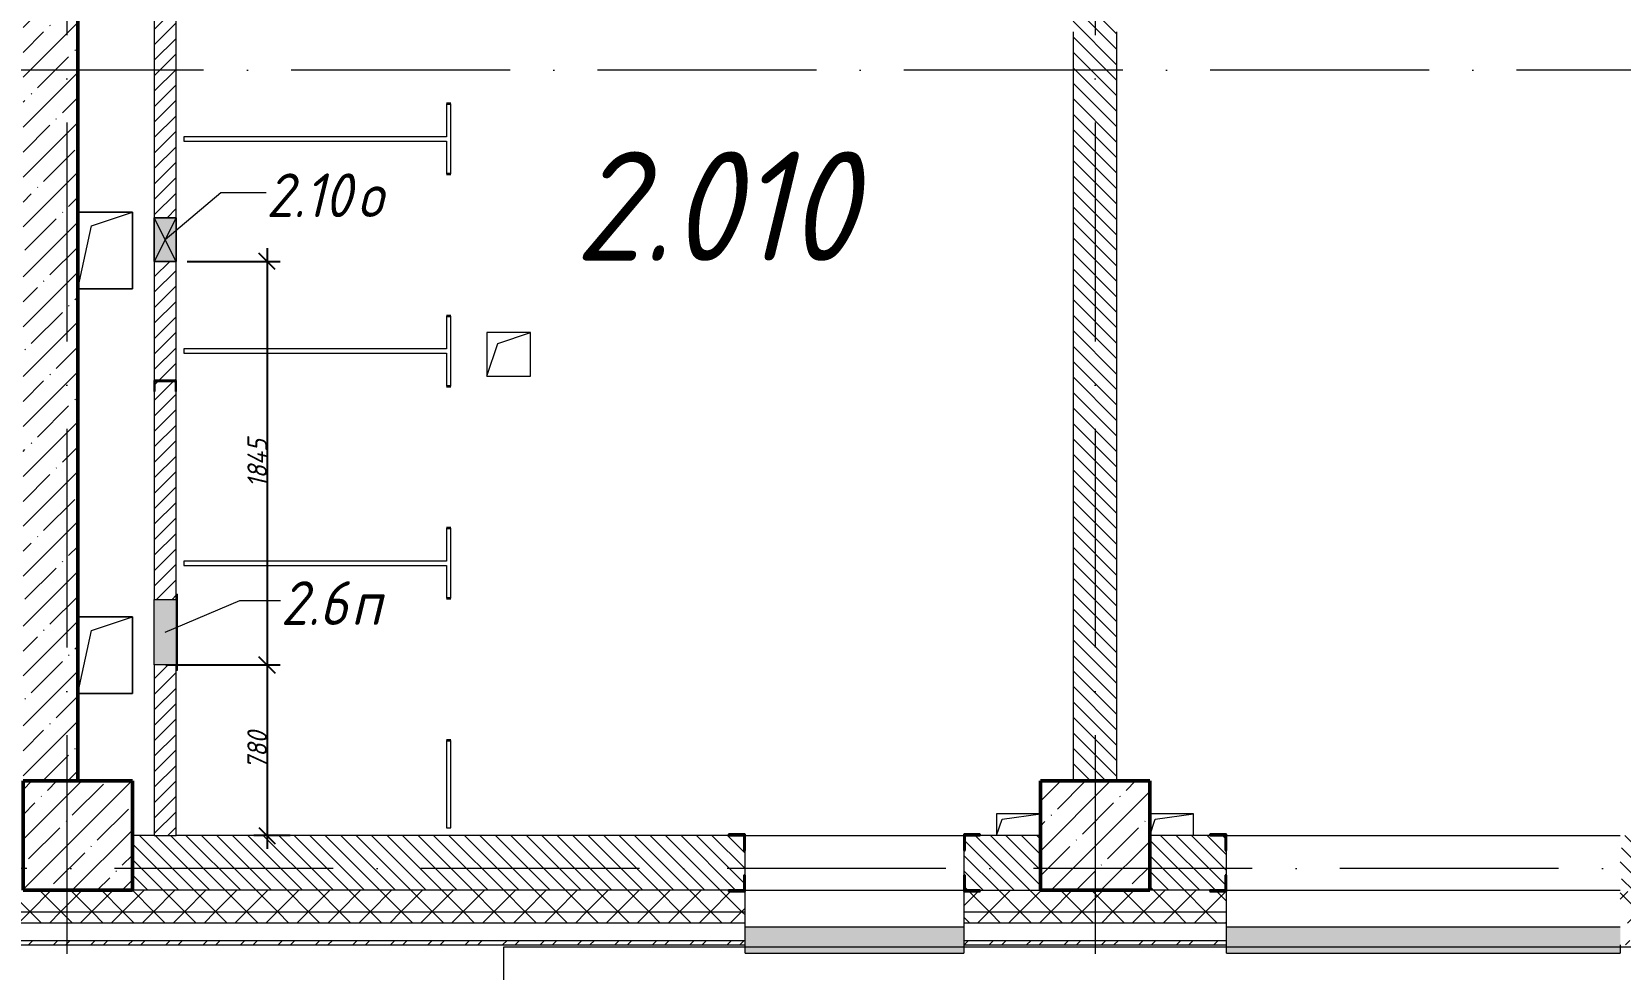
# Model space of a CAD drawing. Header units: millimetres. Extents: x -537608 to 253996, y -217170 to 186033.
# Drawn here: x -171558 to -164298, y 9443 to 13730 of the extents above; entities that cross this region are included whole.
import ezdxf

# ---------------------------------------------------------------- set-up
doc = ezdxf.new("R2010")
doc.units = ezdxf.units.MM
doc.linetypes.add('50_200_ШТРИХ_1Т_ш5_п1_п1_', pattern=[1400, 1000, -200, 0, -200])
for name, color, linetype, lineweight in [('A-____-____-DIMS', 7, 'Continuous', 9), ('A-DETL-GENF-OTLN', 7, 'Continuous', 9), ('A-DOOR-OPNG-MCUT', 7, 'Continuous', 35), ('A-FLOR-____-OTLN', 7, 'Continuous', 9), ('A-GENM-____-MCUT', 7, 'Continuous', 25), ('A-GENM-____-OTLN', 7, 'Continuous', 9), ('A-GENM-____-OTLN-1', 7, 'Continuous', 25), ('A-GLAZ-____-IDEN', 7, 'Continuous', 9), ('A-GLAZ-____-OTLN', 7, 'Continuous', 9), ('A-WALL-____-MCUT', 7, 'Continuous', 13), ('A-WALL-____-MCUT-1', 7, 'Continuous', 9), ('A-WALL-____-MCUT-2', 7, 'Continuous', 50), ('A-WALL-____-OTLN', 7, 'Continuous', 9), ('A-WALL-____-PATT-1', 7, 'Continuous', 9), ('A-WALL-FNSH-MCUT-1', 7, 'Continuous', 9), ('S-COLS-____-MCUT', 7, 'Continuous', 50), ('S-COLS-____-OTLN', 7, 'Continuous', 9), ('S-GRID-____-OTLN-1', 7, '50_200_ШТРИХ_1Т_ш5_п1_п1_', 9), ('Марки помещений', 7, 'Continuous', 9)]:
    doc.layers.add(name, color=color, linetype=linetype, lineweight=lineweight)
for name, color, linetype, lineweight, true_color in [('A-DOOR-____-OTLN-1', 7, 'Continuous', 9, 0xffffff), ('A-GLAZ-____-OTLN-1', 7, 'Continuous', 9, 0xc0c0c0), ('G-____-____-SYMB-1', 9, 'Continuous', 9, 0x808080)]:
    doc.layers.add(name, color=color, linetype=linetype, lineweight=lineweight, true_color=true_color)
doc.styles.add('ISOCPEUR_I_11', font='isocpeui.ttf', dxfattribs={"width": 0.9, "height": 200})
doc.styles.add('ISOCPEUR_I_2', font='isocpeui.ttf', dxfattribs={"width": 0.9, "height": 140})
doc.styles.add('ISOCPEUR_I_7', font='isocpeui.ttf', dxfattribs={"width": 0.9, "height": 90})
doc.dimstyles.new('ISO-1_8_0_9К_СРЕДНИЙ_Кладочные_2', dxfattribs={"dimscale": 304.8, "dimtxt": 89.638306, "dimasz": 0.246063, "dimexe": 0.19685, "dimexo": 0, "dimgap": 0, "dimtad": 1, "dimdec": 3, "dimrnd": 0.001, "dimdsep": 46, "dimtxsty": 'ISOCPEUR_I_7', "dimblk1": 'OBLIQUE', "dimblk2": 'OBLIQUE', "dimsah": 1, "dimcen": 0.09, "dimdle": 0.19685, "dimazin": 0, "dimtfac": 1, "dimtdec": 4, "dimtix": 1, "dimtmove": 1, "dimatfit": 3, "dimfxl": 1, "dimtvp": 1, "dimtolj": 1, "dimtzin": 0, "dimarcsym": 2})
pattern_1 = [(135, (-184647.673, -45376.493), (-35.35534, -35.35534), [])]
pattern_2 = [(45, (-184647.67, -45376.49), (-70.71068, 70.71068), []), (135, (-184647.67, -45376.49), (-70.71068, -70.71068), [])]

# ---------------------------------------------------------------- blocks, each defined once
blk = doc.blocks.new('BSC_Колонна _Прямоугольная - 500х500-V29-АР1_План отверстий 2 этажа в осях 1-64_Ю-ЯЯ')
at = {"layer": 'S-COLS-____-OTLN'}
h = blk.add_hatch(dxfattribs=at)
h.set_pattern_fill('FP_38', color=256, style=0, pattern_type=2)
h.set_pattern_definition([(45, (-17950, -55431.04), (-114.04925, 114.04925), []), (45, (-17835.95, -55431.04), (-114.04925, 114.04925), [201.613, -40.323, 3.353, -36.97])])
h.paths.add_polyline_path([(-250, -250), (250, -250), (250, 250), (-250, 250), (-250, 179.1)], flags=0)
at = {"layer": 'S-COLS-____-MCUT'}
for p, q in [((250, 250), (-250, 250)), ((-250, 250), (-250, -250)), ((250, -250), (250, 250)), ((-250, -250), (250, -250))]:
    blk.add_line(p, q, dxfattribs=at)
blk = doc.blocks.new('BSC_Колонна _Прямоугольная - 500х500-V59-АР1_План отверстий 2 этажа в осях 1-64_Ю-ЯЯ')
at = {"layer": 'S-COLS-____-OTLN'}
h = blk.add_hatch(dxfattribs=at)
h.set_pattern_fill('FP_70', color=256, style=0, pattern_type=2)
h.set_pattern_definition([(45, (-13300, -55431.04), (-114.04925, 114.04925), []), (45, (-13185.95, -55431.04), (-114.04925, 114.04925), [201.613, -40.323, 3.353, -36.97])])
h.paths.add_polyline_path([(-250, -250), (250, -250), (250, 250), (-250, 250), (-250, 179.1)], flags=0)
at = {"layer": 'S-COLS-____-MCUT'}
for p, q in [((250, 250), (-250, 250)), ((-250, 250), (-250, -250)), ((250, -250), (250, 250)), ((-250, -250), (250, -250))]:
    blk.add_line(p, q, dxfattribs=at)
blk = doc.blocks.new('DOR_ДУ_распашная__1Ст_Прямоугольная_ШЕР - Вн_650х2100h_Кабинки С_у-18405741-АР1_План отверстий 2 этажа в осях 1-64_Ю-ЯЯ')
at = {"layer": 'A-DOOR-OPNG-MCUT'}
for p, q in [((-325, -10), (-325, 10)), ((325, 10), (325, -10))]:
    blk.add_line(p, q, dxfattribs=at)
blk = doc.blocks.new('Фахверк_СКБ_Уголок - 250_2700-27497298-АР1_План отверстий 2 этажа в осях 1-64_Ю-ЯЯ')
at = {"layer": 'A-GENM-____-MCUT'}
for p, q in [((200, 181), (125, 181)), ((125, 181), (125, 106)), ((131, 106), (131, 175)), ((131, 175), (200, 175)), ((200, 175), (200, 181)), ((125, 106), (131, 106)), ((131, -6), (125, -6)), ((125, -6), (125, -81)), ((131, -75), (131, -6)), ((125, -81), (200, -81)), ((200, -75), (131, -75)), ((200, -81), (200, -75))]:
    blk.add_line(p, q, dxfattribs=at)
blk = doc.blocks.new('154_Фахверк_СКБ_Швеллер - Тип_100_3960-28331862-АР1_План отверстий 2 этажа в осях 1-64_Ю-ЯЯ')
at = {"layer": 'A-GENM-____-MCUT'}
for p, q in [((175, 50), (125, 50)), ((125, 50), (125, -50)), ((128, 47), (175, 47)), ((128, -47), (128, 47)), ((175, 47), (175, 50)), ((125, -50), (175, -50)), ((175, -47), (128, -47)), ((175, -50), (175, -47))]:
    blk.add_line(p, q, dxfattribs=at)
blk = doc.blocks.new('AR_Отверстие Ниша - Лючок-32402465-АР1_План отверстий 2 этажа в осях 1-64_Ю-ЯЯ')
at = {"layer": 'A-GLAZ-____-OTLN'}
blk.add_hatch(color=256, dxfattribs=at).paths.add_polyline_path([(150, 50), (-150, 50), (-150, -50), (150, -50)], flags=0)
for p, q in [((-150, 50), (150, 50)), ((-150, -50), (-150, 50)), ((150, 50), (150, -50)), ((150, -50), (-150, -50))]:
    blk.add_line(p, q, dxfattribs=at)
blk = doc.blocks.new('Л_Общий_Лючок - Лючок-29759562-АР1_План отверстий 2 этажа в осях 1-64_Ю-ЯЯ')
at = {"layer": 'A-GLAZ-____-OTLN-1'}
blk.add_hatch(color=256, dxfattribs=at).paths.add_polyline_path([(-24, -6), (324, -6), (324, 0), (-24, 0)], flags=0)
at = {"layer": 'A-GLAZ-____-OTLN'}
for p, q in [((-24, 0), (-24, -6)), ((324, 0), (324, -6)), ((-24, -6), (324, -6))]:
    blk.add_line(p, q, dxfattribs=at)
blk = doc.blocks.new('AR_Отверстие прямоугольное _в стене_ - AR_Отверстие прямоугольное _в стене__ВК-32402434-АР1_План отверстий 2 этажа в осях 1-64_Ю-ЯЯ')
at = {"layer": 'A-GLAZ-____-OTLN'}
blk.add_hatch(color=256, dxfattribs=at).paths.add_polyline_path([(100, 50), (-100, 50), (-100, -50), (100, -50)], flags=0)
at = {"layer": 'A-DETL-GENF-OTLN'}
for p, q in [((-100, -50), (-100, 50)), ((-100, 50), (100, 50)), ((100, 50), (-100, -50)), ((-100, 50), (100, -50)), ((100, 50), (-100, 50)), ((-100, 50), (-100, -50)), ((100, 50), (100, -50)), ((100, -50), (100, 50)), ((100, -50), (-100, -50)), ((-100, -50), (100, -50))]:
    blk.add_line(p, q, dxfattribs=at)
blk = doc.blocks.new('AR_Отверстие прямоугольное _в плите_ - AR_Отверстие прямоугольное _в плите_-V156-АР1_План отверстий 2 этажа в осях 1-64_Ю-ЯЯ')
at = {"layer": 'A-GENM-____-OTLN'}
for p, q in [((125, 175), (-125, 175)), ((-62.5, 112.5), (125, 175)), ((125, -175), (125, 175)), ((-125, -175), (-62.5, 112.5)), ((-125, -175), (125, -175))]:
    blk.add_line(p, q, dxfattribs=at)
blk = doc.blocks.new('AR_Отверстие прямоугольное _в плите_ - AR_Отверстие прямоугольное _в плите_-30459207-АР1_План отверстий 2 этажа в осях 1-64_Ю-ЯЯ')
at = {"layer": 'A-GENM-____-OTLN'}
for p, q in [((100, 100), (-100, 100)), ((-100, 100), (-100, -100)), ((-50, 50), (100, 100)), ((100, -100), (100, 100)), ((-100, -100), (-50, 50)), ((-100, -100), (100, -100))]:
    blk.add_line(p, q, dxfattribs=at)
blk = doc.blocks.new('AR_Отверстие прямоугольное _в плите_ - AR_Отверстие прямоугольное _в плите_-30510746-АР1_План отверстий 2 этажа в осях 1-64_Ю-ЯЯ')
at = {"layer": 'A-GENM-____-OTLN'}
for p, q in [((100, 50), (-100, 50)), ((-100, 50), (-100, -50)), ((-100, -50), (-75, 25)), ((-75, 25), (100, 50))]:
    blk.add_line(p, q, dxfattribs=at)
blk = doc.blocks.new('AR_Отверстие прямоугольное _в плите_ - AR_Отверстие прямоугольное _в плите_-V167-АР1_План отверстий 2 этажа в осях 1-64_Ю-ЯЯ')
at = {"layer": 'A-GENM-____-OTLN'}
for p, q in [((100, 50), (-100, 50)), ((-100, -50), (-75, 25)), ((-75, 25), (100, 50)), ((100, -50), (100, 50))]:
    blk.add_line(p, q, dxfattribs=at)
blk = doc.blocks.new('Отлив_СКБ - Отлив витража_120_НВФ-31885283-АР1_План отверстий 2 этажа в осях 1-64_Ю-ЯЯ')
at = {"layer": 'A-GLAZ-____-OTLN-1'}
for points in [[(426.1, -2), (1000, -2), (1000, 0), (0, 0), (0, -2)], [(426.1, -120), (1000, -120), (1000, -2), (0, -2), (0, -120)]]:
    blk.add_hatch(color=256, dxfattribs=at).paths.add_polyline_path(points, flags=0)
at = {"layer": 'A-GLAZ-____-OTLN'}
for p, q in [((0, 0), (1000, 0)), ((1000, -2), (0, -2)), ((0, -120), (0, -83)), ((0, -120), (1000, -120)), ((1000, -83), (1000, -120))]:
    blk.add_line(p, q, dxfattribs=at)
blk = doc.blocks.new('Отлив_СКБ - Отлив витража_120_НВФ-31885687-АР1_План отверстий 2 этажа в осях 1-64_Ю-ЯЯ')
at = {"layer": 'A-GLAZ-____-OTLN-1'}
for points in [[(0, 0), (0, -2), (1800, -2), (1800, 0), (1023.3, 0)], [(0, -83), (0, -120), (1800, -120), (1800, -2), (0, -2), (0, -63)]]:
    blk.add_hatch(color=256, dxfattribs=at).paths.add_polyline_path(points, flags=0)
at = {"layer": 'A-GLAZ-____-OTLN'}
for p, q in [((0, 0), (1800, 0)), ((1800, -2), (0, -2)), ((0, -120), (0, -83)), ((0, -120), (1800, -120)), ((1800, -83), (1800, -120))]:
    blk.add_line(p, q, dxfattribs=at)
blk = doc.blocks.new('_Oblique')
at = {"color": 0, "linetype": 'ByBlock', "lineweight": -2}
blk.add_line((-0.5, -0.5), (0.5, 0.5), dxfattribs=at)
blk = doc.blocks.new('*D2298')
at = {"layer": 'A-____-____-DIMS', "color": 0, "lineweight": -2, "transparency": 16777216}
for p, q in [((-170482, 12739.5), (-170482, 10774.5)), ((-170847.7, 12679.5), (-170422, 12679.5)), ((-170945.2, 10834.5), (-170422, 10834.5))]:
    blk.add_line(p, q, dxfattribs=at)
at = {"layer": 'Defpoints', "color": 0, "transparency": 16777216}
for p in [(-170847.7, 12679.5), (-170945.2, 10834.5), (-170482, 10834.5)]:
    blk.add_point(p, dxfattribs=at)
at = {"layer": 'A-____-____-DIMS', "color": 0, "lineweight": -2, "transparency": 16777216, "xscale": 75, "yscale": 75, "zscale": 75}
for p, rotation in [((-170482, 12679.5), 90), ((-170482, 10834.5), 270)]:
    blk.add_blockref('_Oblique', p, dxfattribs=dict(at, rotation=rotation))
at = {"layer": 'A-____-____-DIMS', "color": 0, "transparency": 16777216, "insert": (-170527, 11757), "char_height": 90, "width": 521.281, "attachment_point": 5, "rotation": 90, "style": 'ISOCPEUR_I_7'}
blk.add_mtext('\\A1;1845', dxfattribs=at)
blk = doc.blocks.new('*D2299')
at = {"layer": 'A-____-____-DIMS', "color": 0, "lineweight": -2, "transparency": 16777216}
for p, q in [((-170482, 10894.5), (-170482, 9994.5)), ((-170945.2, 10834.5), (-170422, 10834.5)), ((-170376, 10054.5), (-170542, 10054.5))]:
    blk.add_line(p, q, dxfattribs=at)
at = {"layer": 'Defpoints', "color": 0, "transparency": 16777216}
for p in [(-170945.2, 10834.5), (-170482, 10054.5), (-170376, 10054.5)]:
    blk.add_point(p, dxfattribs=at)
at = {"layer": 'A-____-____-DIMS', "color": 0, "lineweight": -2, "transparency": 16777216, "xscale": 75, "yscale": 75, "zscale": 75}
for p, rotation in [((-170482, 10834.5), 90), ((-170482, 10054.5), 270)]:
    blk.add_blockref('_Oblique', p, dxfattribs=dict(at, rotation=rotation))
at = {"layer": 'A-____-____-DIMS', "color": 0, "transparency": 16777216, "insert": (-170527.6, 10444.5), "char_height": 90, "width": 409.578, "attachment_point": 5, "rotation": 90, "style": 'ISOCPEUR_I_7'}
blk.add_mtext('\\A1;780', dxfattribs=at)

msp = doc.modelspace()

# ---------------------------------------------------------------- hatches: boundary and pattern name
at = {"layer": 'A-WALL-____-PATT-1'}
h = msp.add_hatch(dxfattribs=at)
h.set_pattern_fill('FP_13', color=256, style=0, pattern_type=2)
h.set_pattern_definition([(45, (-184647.67, -45376.5), (-114.04925, 114.04925), []), (45, (-184533.62, -45376.5), (-114.04925, 114.04925), [201.612, -40.322, 3.353, -36.97])])
h.paths.add_polyline_path([(-171597.6725, 10304.5485), (-171347.6725, 10304.5485), (-171347.6725, 17804.5485), (-171597.6725, 17804.5485), (-171597.6725, 11848.0984)], flags=0)
h = msp.add_hatch(dxfattribs=at)
h.set_pattern_fill('FP_5', color=256, style=0, pattern_type=2)
h.set_pattern_definition([(45, (-184647.673, -45376.493), (-35.35534, 35.35534), [])])
h.paths.add_polyline_path([(-170897.6725, 10054.5485), (-170897.6725, 10834.5485), (-170997.6725, 10834.5485), (-170997.6725, 10054.5485)], flags=0)
h.paths.add_polyline_path([(-170997.6725, 11134.5485), (-170897.6725, 11134.5485), (-170897.6725, 12084.5485), (-170900.6725, 12084.5485), (-170900.6725, 12131.5485), (-170994.6725, 12131.5485), (-170994.6725, 12084.5485), (-170997.6725, 12084.5485), (-170997.6725, 11848.0984)], flags=0)
h.paths.add_polyline_path([(-170947.9118, 12134.5485), (-170897.6725, 12134.5485), (-170897.6725, 12679.5485), (-170997.6725, 12679.5485), (-170997.6725, 12134.5485), (-170994.6725, 12134.5485)], flags=0)
h.paths.add_polyline_path([(-170930.0888, 12879.5485), (-170897.6725, 12879.5485), (-170897.6725, 17604.5485), (-170997.6725, 17604.5485), (-170997.6725, 12879.5485)], flags=0)
h = msp.add_hatch(dxfattribs=at)
h.set_pattern_fill('FP_6', color=256, style=0, pattern_type=2)
h.set_pattern_definition(pattern_1)
h.paths.add_polyline_path([(-166797.6725, 10304.5485), (-166597.6725, 10304.5485), (-166597.6725, 13798.5485), (-166666.6725, 13798.5485), (-166666.6725, 13804.5485), (-166597.6725, 13804.5485), (-166597.6725, 17304.5485), (-166797.6725, 17304.5485), (-166797.6725, 13804.5485), (-166728.6725, 13804.5485), (-166728.6725, 13798.5485), (-166797.6725, 13798.5485), (-166797.6725, 11848.0984)], flags=0)
h = msp.add_hatch(dxfattribs=at)
h.set_pattern_fill('FP_6', color=256, style=0, pattern_type=2)
h.set_pattern_definition(pattern_1)
h.paths.add_polyline_path([(-167291.6725, 9804.5485), (-166947.6725, 9804.5485), (-166947.6725, 10054.5485), (-167291.6725, 10054.5485), (-167291.6725, 9985.5485), (-167297.6725, 9985.5485), (-167297.6725, 9873.5485), (-167291.6725, 9873.5485), (-167291.6725, 9808.8342)], flags=0)
h.paths.add_polyline_path([(-168755.3476, 9804.5485), (-168303.6725, 9805.1254), (-168303.6725, 9873.5485), (-168297.6725, 9873.5485), (-168297.6725, 9985.5485), (-168303.6725, 9985.5485), (-168303.6725, 10054.5485), (-171097.6725, 10054.5485), (-171097.6725, 9804.5485), (-170522.8483, 9804.5485)], flags=0)
h = msp.add_hatch(dxfattribs=at)
h.set_pattern_fill('FP_6', color=256, style=0, pattern_type=2)
h.set_pattern_definition(pattern_1)
h.paths.add_polyline_path([(-164291.6725, 9804.5485), (-163947.6725, 9804.5485), (-163947.6725, 10054.5485), (-164291.6725, 10054.5485), (-164291.6725, 9985.5485), (-164297.6725, 9985.5485), (-164297.6725, 9873.5485), (-164291.6725, 9873.5485)], flags=0)
h.paths.add_polyline_path([(-166104.0966, 9804.5485), (-166103.6725, 9804.5485), (-166103.6725, 9873.5485), (-166097.6725, 9873.5485), (-166097.6725, 9985.5485), (-166103.6725, 9985.5485), (-166104.0966, 10054.5485), (-166447.6725, 10054.5485), (-166447.6725, 9804.5485), (-166172.6725, 9804.5485)], flags=0)
h = msp.add_hatch(dxfattribs=at)
h.set_pattern_fill('FP_1', color=256, style=0, pattern_type=2)
h.set_pattern_definition(pattern_2)
h.paths.add_polyline_path([(-110427.8256, 9704.5485), (-110347.6725, 9704.5485), (-110347.6725, 9804.5485), (-116697.6725, 9804.5485), (-116697.6725, 9704.5485), (-113962.8269, 9704.5485)], flags=0)
h.paths.add_polyline_path([(-119647.6725, 9704.5485), (-117697.6725, 9704.5485), (-117697.6725, 9804.5485), (-119572.6725, 9804.5485), (-119572.6725, 9798.5485), (-119647.6725, 9798.5485)], flags=0)
h.paths.add_polyline_path([(-120647.6725, 9704.5485), (-120647.6725, 9798.5485), (-120722.6725, 9798.5485), (-120722.6725, 9804.5485), (-121672.6725, 9804.5485), (-121672.6725, 9798.5485), (-121747.6725, 9798.5485), (-121747.6725, 9704.5485), (-121032.8296, 9704.5485)], flags=0)
h.paths.add_polyline_path([(-124567.8309, 9704.5485), (-123547.6725, 9704.5485), (-123547.6725, 9798.5485), (-123622.6725, 9798.5485), (-123622.6725, 9804.5485), (-124672.6725, 9804.5485), (-124672.6725, 9798.5485), (-124747.6725, 9798.5485), (-124747.6725, 9704.5485), (-124672.6725, 9704.5485)], flags=0)
h.paths.add_polyline_path([(-126547.6725, 9704.5485), (-126547.6725, 9798.5485), (-126622.6725, 9798.5485), (-126622.6725, 9804.5485), (-127672.6725, 9804.5485), (-127672.6725, 9798.5485), (-127747.6725, 9798.5485), (-127747.6725, 9704.5485), (-127219.0819, 9704.5485)], flags=0)
h.paths.add_polyline_path([(-130312.2081, 9704.5485), (-129547.6725, 9704.5485), (-129547.6725, 9798.5485), (-129622.6725, 9798.5485), (-129622.6725, 9804.5485), (-130672.6725, 9804.5485), (-130672.6725, 9798.5485), (-130747.6725, 9798.5485), (-130747.6725, 9704.5485), (-130397.6725, 9704.5485)], flags=0)
h.paths.add_polyline_path([(-132622.6725, 9704.5485), (-132547.6725, 9704.5485), (-132547.6725, 9798.5485), (-132622.6725, 9798.5485), (-132622.6725, 9804.5485), (-133672.6725, 9804.5485), (-133672.6725, 9798.5485), (-133747.6725, 9798.5485), (-133747.6725, 9704.5485), (-133405.3343, 9704.5485)], flags=0)
h.paths.add_polyline_path([(-136747.6725, 9704.5485), (-135547.6725, 9704.5485), (-135547.6725, 9798.5485), (-135622.6725, 9798.5485), (-135622.6725, 9804.5485), (-136672.6725, 9804.5485), (-136672.6725, 9798.5485), (-136747.6725, 9798.5485)], flags=0)
h.paths.add_polyline_path([(-142172.6725, 9704.5485), (-142097.6725, 9704.5485), (-142097.6725, 9798.5485), (-142172.6725, 9798.5485), (-142172.6725, 9804.5485), (-143222.6725, 9804.5485), (-143222.6725, 9798.5485), (-143297.6725, 9798.5485), (-143297.6725, 9704.5485), (-142242.8376, 9704.5485)], flags=0)
h.paths.add_polyline_path([(-140222.6725, 9704.5485), (-138547.6725, 9704.5485), (-138547.6725, 9798.5485), (-138622.6725, 9798.5485), (-138622.6725, 9804.5485), (-140222.6725, 9804.5485), (-140222.6725, 9798.5485), (-140297.6725, 9798.5485), (-140297.6725, 9704.5485)], flags=0)
h.paths.add_polyline_path([(-145172.6725, 9704.5485), (-145097.6725, 9704.5485), (-145097.6725, 9798.5485), (-145172.6725, 9798.5485), (-145172.6725, 9804.5485), (-146222.6725, 9804.5485), (-146222.6725, 9798.5485), (-146297.6725, 9798.5485), (-146297.6725, 9704.5485), (-145447.6725, 9704.5485)], flags=0)
h.paths.add_polyline_path([(-148097.6725, 9704.5485), (-148097.6725, 9798.5485), (-148172.6725, 9798.5485), (-148172.6725, 9804.5485), (-149222.6725, 9804.5485), (-149222.6725, 9798.5485), (-149297.6725, 9798.5485), (-149297.6725, 9704.5485), (-148429.09, 9704.5485)], flags=0)
h.paths.add_polyline_path([(-152297.6725, 9704.5485), (-151097.6725, 9704.5485), (-151097.6725, 9798.5485), (-151172.6725, 9798.5485), (-151172.6725, 9804.5485), (-152222.6725, 9804.5485), (-152222.6725, 9798.5485), (-152297.6725, 9798.5485)], flags=0)
h.paths.add_polyline_path([(-154097.6725, 9704.5485), (-154097.6725, 9798.5485), (-154172.6725, 9798.5485), (-154172.6725, 9804.5485), (-155222.6725, 9804.5485), (-155222.6725, 9798.5485), (-155297.6725, 9798.5485), (-155297.6725, 9704.5485), (-154172.6725, 9704.5485)], flags=0)
h.paths.add_polyline_path([(-157947.6725, 9704.5485), (-157097.6725, 9704.5485), (-157097.6725, 9798.5485), (-157172.6725, 9798.5485), (-157172.6725, 9804.5485), (-158222.6725, 9804.5485), (-158222.6725, 9798.5485), (-158297.6725, 9798.5485), (-158297.6725, 9704.5485), (-158150.3436, 9704.5485)], flags=0)
h.paths.add_polyline_path([(-160097.6725, 9704.5485), (-160097.6725, 9798.5485), (-160172.6725, 9798.5485), (-160172.6725, 9804.5485), (-161222.6725, 9804.5485), (-161222.6725, 9798.5485), (-161297.6725, 9798.5485), (-161297.6725, 9704.5485), (-160801.5946, 9704.5485)], flags=0)
h.paths.add_polyline_path([(-163097.6725, 9704.5485), (-163097.6725, 9798.5485), (-163172.6725, 9798.5485), (-163172.6725, 9804.5485), (-164222.6725, 9804.5485), (-164222.6725, 9798.5485), (-164297.6725, 9798.5485), (-164297.6725, 9704.5485), (-163172.6725, 9704.5485)], flags=0)
h.paths.add_polyline_path([(-166097.6725, 9704.5485), (-166097.6725, 9798.5485), (-166172.6725, 9798.5485), (-166172.6725, 9804.5485), (-167222.6725, 9804.5485), (-167222.6725, 9798.5485), (-167297.6725, 9798.5485), (-167297.6725, 9704.5485), (-166104.0966, 9704.5485)], flags=0)
h.paths.add_polyline_path([(-168297.6725, 9704.5485), (-168297.6725, 9798.5485), (-168372.6725, 9798.5485), (-168372.6725, 9804.5485), (-178097.6725, 9804.5485), (-178097.6725, 9704.5485), (-168755.3476, 9704.5485)], flags=0)
h.paths.add_polyline_path([(-179097.6725, 9704.5485), (-179097.6725, 9804.5485), (-187097.6725, 9804.5485), (-187097.6725, 9704.5485), (-181127.8523, 9704.5485)], flags=0)
h = msp.add_hatch(dxfattribs=at)
h.set_pattern_fill('FP_1', color=256, style=0, pattern_type=2)
h.set_pattern_definition(pattern_2)
h.paths.add_polyline_path([(-110347.6725, 9654.5485), (-110347.6725, 9704.5485), (-116697.6725, 9704.5485), (-116697.6725, 9654.5485), (-110427.8256, 9654.5485)], flags=0)
h.paths.add_polyline_path([(-117697.6725, 9654.5485), (-117697.6725, 9704.5485), (-119647.6725, 9704.5485), (-119647.6725, 9654.5485), (-119265.3289, 9654.5485)], flags=0)
h.paths.add_polyline_path([(-120647.6725, 9654.5485), (-120647.6725, 9704.5485), (-121747.6725, 9704.5485), (-121747.6725, 9654.5485), (-121032.8296, 9654.5485)], flags=0)
h.paths.add_polyline_path([(-123547.6725, 9654.5485), (-123547.6725, 9704.5485), (-124747.6725, 9704.5485), (-124747.6725, 9654.5485), (-124567.8309, 9654.5485)], flags=0)
h.paths.add_polyline_path([(-126547.6725, 9654.5485), (-126547.6725, 9704.5485), (-127747.6725, 9704.5485), (-127747.6725, 9654.5485), (-127219.0819, 9654.5485)], flags=0)
h.paths.add_polyline_path([(-129547.6725, 9654.5485), (-129547.6725, 9704.5485), (-130747.6725, 9704.5485), (-130747.6725, 9654.5485), (-129870.3329, 9654.5485)], flags=0)
h.paths.add_polyline_path([(-133747.6725, 9654.5485), (-132547.6725, 9654.5485), (-132547.6725, 9704.5485), (-133747.6725, 9704.5485)], flags=0)
h.paths.add_polyline_path([(-136056.5853, 9654.5485), (-135547.6725, 9654.5485), (-135547.6725, 9704.5485), (-136747.6725, 9704.5485), (-136747.6725, 9654.5485)], flags=0)
h.paths.add_polyline_path([(-140297.6725, 9654.5485), (-138547.6725, 9654.5485), (-138547.6725, 9704.5485), (-140297.6725, 9704.5485)], flags=0)
h.paths.add_polyline_path([(-143297.6725, 9654.5485), (-142097.6725, 9654.5485), (-142097.6725, 9704.5485), (-143297.6725, 9704.5485)], flags=0)
h.paths.add_polyline_path([(-145097.6725, 9654.5485), (-145097.6725, 9704.5485), (-146297.6725, 9704.5485), (-146297.6725, 9654.5485), (-145777.8389, 9654.5485)], flags=0)
h.paths.add_polyline_path([(-151097.6725, 9654.5485), (-151097.6725, 9704.5485), (-152297.6725, 9704.5485), (-152297.6725, 9654.5485)], flags=0)
h.paths.add_polyline_path([(-149297.6725, 9654.5485), (-148097.6725, 9654.5485), (-148097.6725, 9704.5485), (-149297.6725, 9704.5485)], flags=0)
h.paths.add_polyline_path([(-154097.6725, 9654.5485), (-154097.6725, 9704.5485), (-155297.6725, 9704.5485), (-155297.6725, 9654.5485), (-154615.3423, 9654.5485)], flags=0)
h.paths.add_polyline_path([(-157097.6725, 9654.5485), (-157097.6725, 9704.5485), (-158297.6725, 9704.5485), (-158297.6725, 9654.5485), (-157266.5933, 9654.5485)], flags=0)
h.paths.add_polyline_path([(-161297.6725, 9654.5485), (-160097.6725, 9654.5485), (-160097.6725, 9704.5485), (-161297.6725, 9704.5485)], flags=0)
h.paths.add_polyline_path([(-163097.6725, 9654.5485), (-163097.6725, 9704.5485), (-164297.6725, 9704.5485), (-164297.6725, 9654.5485), (-163452.8456, 9654.5485)], flags=0)
h.paths.add_polyline_path([(-166104.0966, 9654.5485), (-166097.6725, 9654.5485), (-166097.6725, 9704.5485), (-167297.6725, 9704.5485), (-167297.6725, 9654.5485), (-166987.847, 9654.5485)], flags=0)
h.paths.add_polyline_path([(-168297.6725, 9654.5485), (-168297.6725, 9704.5485), (-178097.6725, 9704.5485), (-178097.6725, 9654.5485), (-168755.3476, 9654.5485)], flags=0)
h.paths.add_polyline_path([(-179097.6725, 9654.5485), (-179097.6725, 9704.5485), (-187197.6725, 9704.5485), (-187197.6725, 9654.5485), (-181127.8523, 9654.5485)], flags=0)
h = msp.add_hatch(dxfattribs=at)
h.set_pattern_fill('FP_3', color=256, style=0, pattern_type=2)
h.set_pattern_definition([(45, (-184647.67, -45376.49), (-85.53659, 85.53659), []), (45, (-184590.65, -45376.49), (-85.53659, 85.53659), [])])
h.paths.add_polyline_path([(-139432.6725, 9554.5485), (-139432.6725, 9574.5485), (-140297.6725, 9574.5485), (-140297.6725, 9554.5485), (-139591.5866, 9554.5485)], flags=0)
h.paths.add_polyline_path([(-142242.8376, 9554.5485), (-142097.6725, 9554.5485), (-142097.6725, 9574.5485), (-143297.6725, 9574.5485), (-143297.6725, 9554.5485)], flags=0)
h.paths.add_polyline_path([(-145777.8389, 9554.5485), (-145097.6725, 9554.5485), (-145097.6725, 9574.5485), (-146297.6725, 9574.5485), (-146297.6725, 9554.5485)], flags=0)
h.paths.add_polyline_path([(-148097.6725, 9554.5485), (-148097.6725, 9574.5485), (-149297.6725, 9574.5485), (-149297.6725, 9554.5485), (-148429.09, 9554.5485)], flags=0)
h.paths.add_polyline_path([(-151097.6725, 9554.5485), (-151097.6725, 9574.5485), (-152297.6725, 9574.5485), (-152297.6725, 9554.5485)], flags=0)
h.paths.add_polyline_path([(-154097.6725, 9554.5485), (-154097.6725, 9574.5485), (-155297.6725, 9574.5485), (-155297.6725, 9554.5485), (-154615.3423, 9554.5485)], flags=0)
h.paths.add_polyline_path([(-157266.5933, 9554.5485), (-157097.6725, 9554.5485), (-157097.6725, 9574.5485), (-158297.6725, 9574.5485), (-158297.6725, 9554.5485), (-158150.3436, 9554.5485)], flags=0)
h.paths.add_polyline_path([(-160097.6725, 9554.5485), (-160097.6725, 9574.5485), (-161297.6725, 9574.5485), (-161297.6725, 9554.5485), (-160801.5946, 9554.5485)], flags=0)
h.paths.add_polyline_path([(-163452.8456, 9554.5485), (-163097.6725, 9554.5485), (-163097.6725, 9574.5485), (-164297.6725, 9574.5485), (-164297.6725, 9554.5485)], flags=0)
h.paths.add_polyline_path([(-167297.6725, 9554.5485), (-166097.6725, 9554.5485), (-166097.6725, 9574.5485), (-167297.6725, 9574.5485)], flags=0)
h.paths.add_polyline_path([(-168297.6725, 9554.5485), (-168297.6725, 9574.5485), (-178097.6725, 9574.5485), (-178097.6725, 9554.5485), (-168755.3476, 9554.5485)], flags=0)
h.paths.add_polyline_path([(-179097.6725, 9554.5485), (-179097.6725, 9574.5485), (-187327.6725, 9574.5485), (-187327.6725, 9554.5485), (-181127.8523, 9554.5485)], flags=0)

# ---------------------------------------------------------------- linework, layer by layer
at = {"layer": 'A-FLOR-____-OTLN'}
for p, q in [((-171347.6725, 12904.5485), (-171097.6725, 12904.5485)), ((-171097.6725, 12904.5485), (-171097.6725, 12554.5485)), ((-171097.6725, 12554.5485), (-171347.6725, 12554.5485)), ((-171347.6725, 11054.5485), (-171097.6725, 11054.5485)), ((-171097.6725, 11054.5485), (-171097.6725, 10704.5485)), ((-171097.6725, 10704.5485), (-171347.6725, 10704.5485))]:
    msp.add_line(p, q, dxfattribs=at)
at = {"layer": 'A-GLAZ-____-IDEN'}
for p, q in [((-170947.6725, 12779.5485), (-170693.0364, 12994.3537)), ((-170693.0364, 12994.3537), (-170486.1002, 12994.3537)), ((-170947.6725, 10984.5485), (-170606.9812, 11129.8989)), ((-170606.9812, 11129.8989), (-170420.1118, 11129.8989))]:
    msp.add_line(p, q, dxfattribs=at)
at = {"layer": 'A-WALL-____-MCUT'}
for p, q in [((-166797.6725, 13729.5485), (-166797.6725, 10304.5485)), ((-166597.6725, 10304.5485), (-166597.6725, 13729.5485)), ((-170997.6725, 10054.5485), (-171097.6725, 10054.5485)), ((-170997.6725, 10054.5485), (-170897.6725, 10054.5485)), ((-168372.6725, 10054.5485), (-170897.6725, 10054.5485)), ((-166947.6725, 10054.5485), (-167222.6725, 10054.5485)), ((-166172.6725, 10054.5485), (-166447.6725, 10054.5485)), ((-168297.6725, 9873.5485), (-168297.6725, 9985.5485)), ((-167297.6725, 9985.5485), (-167297.6725, 9873.5485)), ((-166097.6725, 9873.5485), (-166097.6725, 9985.5485)), ((-168372.6725, 9804.5485), (-171097.6725, 9804.5485)), ((-167222.6725, 9804.5485), (-166947.6725, 9804.5485)), ((-168297.6725, 9574.5485), (-168297.6725, 9798.5485)), ((-167297.6725, 9798.5485), (-167297.6725, 9574.5485)), ((-166097.6725, 9574.5485), (-166097.6725, 9798.5485)), ((-178097.6725, 9574.5485), (-168297.6725, 9574.5485)), ((-167297.6725, 9574.5485), (-166097.6725, 9574.5485))]:
    msp.add_line(p, q, dxfattribs=at)
at = {"layer": 'A-WALL-____-MCUT-1'}
for p, q in [((-166172.6725, 9804.5485), (-166447.6725, 9804.5485)), ((-168297.6725, 9704.5485), (-178097.6725, 9704.5485)), ((-166097.6725, 9704.5485), (-167297.6725, 9704.5485)), ((-168297.6725, 9654.5485), (-178097.6725, 9654.5485)), ((-166097.6725, 9654.5485), (-167297.6725, 9654.5485))]:
    msp.add_line(p, q, dxfattribs=at)
at = {"layer": 'A-WALL-____-MCUT-2'}
msp.add_line((-171347.6725, 10304.5485), (-171347.6725, 17804.5485), dxfattribs=at)
at = {"layer": 'A-WALL-____-OTLN'}
for p, q in [((-168297.6725, 10054.5485), (-167297.6725, 10054.5485)), ((-166097.6725, 10054.5485), (-164297.6725, 10054.5485)), ((-168297.6725, 9804.5485), (-167297.6725, 9804.5485)), ((-166097.6725, 9804.5485), (-164297.6725, 9804.5485))]:
    msp.add_line(p, q, dxfattribs=at)
at = {"layer": 'A-WALL-FNSH-MCUT-1'}
for p, q in [((-170997.6725, 17604.5485), (-170997.6725, 12879.5485)), ((-170897.6725, 12879.5485), (-170897.6725, 14234.5485)), ((-169662.6725, 13399.5485), (-169662.6725, 13249.5485)), ((-169642.6725, 13079.5485), (-169642.6725, 13399.5485)), ((-169662.6725, 13249.5485), (-170862.6725, 13249.5485)), ((-170862.6725, 13249.5485), (-170862.6725, 13229.5485)), ((-170862.6725, 13229.5485), (-169662.6725, 13229.5485)), ((-169662.6725, 13229.5485), (-169662.6725, 13079.5485)), ((-170997.6725, 12679.5485), (-170997.6725, 12134.5485)), ((-170897.6725, 12134.5485), (-170897.6725, 12679.5485)), ((-169662.6725, 12429.5485), (-169662.6725, 12279.5485)), ((-169642.6725, 12109.5485), (-169642.6725, 12429.5485)), ((-169662.6725, 12279.5485), (-170862.6725, 12279.5485)), ((-170862.6725, 12279.5485), (-170862.6725, 12259.5485)), ((-170862.6725, 12259.5485), (-169662.6725, 12259.5485)), ((-169662.6725, 12259.5485), (-169662.6725, 12109.5485)), ((-170997.6725, 12084.5485), (-170997.6725, 11134.5485)), ((-170897.6725, 11134.5485), (-170897.6725, 12084.5485)), ((-169662.6725, 11459.5485), (-169662.6725, 11309.5485)), ((-169642.6725, 11139.5485), (-169642.6725, 11459.5485)), ((-169662.6725, 11309.5485), (-170862.6725, 11309.5485)), ((-170862.6725, 11309.5485), (-170862.6725, 11289.5485)), ((-170862.6725, 11289.5485), (-169662.6725, 11289.5485)), ((-169662.6725, 11289.5485), (-169662.6725, 11139.5485)), ((-170997.6725, 10834.5485), (-170997.6725, 10054.5485)), ((-170897.6725, 10054.5485), (-170897.6725, 10834.5485)), ((-169662.6725, 10489.5485), (-169662.6725, 10089.5485)), ((-169642.6725, 10089.5485), (-169642.6725, 10489.5485)), ((-169662.6725, 10089.5485), (-169642.6725, 10089.5485)), ((-178097.6725, 9554.5485), (-168297.6725, 9554.5485)), ((-168297.6725, 9554.5485), (-168297.6725, 9574.5485)), ((-167297.6725, 9574.5485), (-167297.6725, 9554.5485)), ((-167297.6725, 9554.5485), (-166097.6725, 9554.5485)), ((-166097.6725, 9554.5485), (-166097.6725, 9574.5485))]:
    msp.add_line(p, q, dxfattribs=at)
at = {"layer": 'G-____-____-SYMB-1'}
for p, q in [((-169401.4015, 9545.0318), (-169401.4015, 7479.4123)), ((-162137.6725, 9545.0318), (-169401.4015, 9545.0318))]:
    msp.add_line(p, q, dxfattribs=at)
at = {"layer": 'S-GRID-____-OTLN-1'}
for p, q in [((-171397.6725, 45516.3579), (-171397.6725, 7515.0943)), ((-166697.6725, 45516.3579), (-166697.6725, 7515.0943)), ((-109167.6321, 13554.5485), (-189316.4427, 13554.5485)), ((-80573.2659, 9904.5485), (-189316.4427, 9904.5485))]:
    msp.add_line(p, q, dxfattribs=at)

# ---------------------------------------------------------------- block references
at = {"layer": 'A-DOOR-____-OTLN-1', "rotation": 90.00000000000007}
for p in [(-169652.6725, 13724.5485), (-169652.6725, 12754.5485), (-169652.6725, 11784.5485), (-169652.6725, 10814.5485)]:
    msp.add_blockref('DOR_ДУ_распашная__1Ст_Прямоугольная_ШЕР - Вн_650х2100h_Кабинки С_у-18405741-АР1_План отверстий 2 этажа в осях 1-64_Ю-ЯЯ', p, dxfattribs=at)
at = {"layer": 'A-GENM-____-OTLN'}
for name, p in [('AR_Отверстие прямоугольное _в плите_ - AR_Отверстие прямоугольное _в плите_-V156-АР1_План отверстий 2 этажа в осях 1-64_Ю-ЯЯ', (-171222.6725, 12729.5485)), ('AR_Отверстие прямоугольное _в плите_ - AR_Отверстие прямоугольное _в плите_-30459207-АР1_План отверстий 2 этажа в осях 1-64_Ю-ЯЯ', (-169377.6725, 12254.5485)), ('AR_Отверстие прямоугольное _в плите_ - AR_Отверстие прямоугольное _в плите_-V156-АР1_План отверстий 2 этажа в осях 1-64_Ю-ЯЯ', (-171222.6725, 10879.5485)), ('AR_Отверстие прямоугольное _в плите_ - AR_Отверстие прямоугольное _в плите_-30510746-АР1_План отверстий 2 этажа в осях 1-64_Ю-ЯЯ', (-167047.6725, 10104.5485)), ('AR_Отверстие прямоугольное _в плите_ - AR_Отверстие прямоугольное _в плите_-V167-АР1_План отверстий 2 этажа в осях 1-64_Ю-ЯЯ', (-166347.6725, 10104.5485))]:
    msp.add_blockref(name, p, dxfattribs=at)
at = {"layer": 'A-GENM-____-OTLN-1'}
for name, p, rotation in [('154_Фахверк_СКБ_Швеллер - Тип_100_3960-28331862-АР1_План отверстий 2 этажа в осях 1-64_Ю-ЯЯ', (-170947.6725, 12259.5485), 270.0000000000001), ('Фахверк_СКБ_Уголок - 250_2700-27497298-АР1_План отверстий 2 этажа в осях 1-64_Ю-ЯЯ', (-168172.6725, 9979.5485), 180), ('Фахверк_СКБ_Уголок - 250_2700-27497298-АР1_План отверстий 2 этажа в осях 1-64_Ю-ЯЯ', (-165972.6725, 9979.5485), 180)]:
    msp.add_blockref(name, p, dxfattribs=dict(at, rotation=rotation))
msp.add_blockref('Фахверк_СКБ_Уголок - 250_2700-27497298-АР1_План отверстий 2 этажа в осях 1-64_Ю-ЯЯ', (-167422.6725, 9879.5485), dxfattribs=at)
at = {"layer": 'A-GLAZ-____-OTLN'}
for name, p, rotation in [('AR_Отверстие прямоугольное _в стене_ - AR_Отверстие прямоугольное _в стене__ВК-32402434-АР1_План отверстий 2 этажа в осях 1-64_Ю-ЯЯ', (-170947.6725, 12779.5485), 270.0000000000001), ('AR_Отверстие Ниша - Лючок-32402465-АР1_План отверстий 2 этажа в осях 1-64_Ю-ЯЯ', (-170947.6725, 10984.5485), 270.0000000000001), ('Л_Общий_Лючок - Лючок-29759562-АР1_План отверстий 2 этажа в осях 1-64_Ю-ЯЯ', (-170897.6725, 10834.5485), 90.0000000000001)]:
    msp.add_blockref(name, p, dxfattribs=dict(at, rotation=rotation))
for name, p in [('Отлив_СКБ - Отлив витража_120_НВФ-31885283-АР1_План отверстий 2 этажа в осях 1-64_Ю-ЯЯ', (-168297.6725, 9637.5485)), ('Отлив_СКБ - Отлив витража_120_НВФ-31885687-АР1_План отверстий 2 этажа в осях 1-64_Ю-ЯЯ', (-166097.6725, 9637.5485))]:
    msp.add_blockref(name, p, dxfattribs=at)
at = {"layer": 'S-COLS-____-OTLN'}
for name, p in [('BSC_Колонна _Прямоугольная - 500х500-V59-АР1_План отверстий 2 этажа в осях 1-64_Ю-ЯЯ', (-171347.6725, 10054.5485)), ('BSC_Колонна _Прямоугольная - 500х500-V29-АР1_План отверстий 2 этажа в осях 1-64_Ю-ЯЯ', (-166697.6725, 10054.5485))]:
    msp.add_blockref(name, p, dxfattribs=at)

# ---------------------------------------------------------------- texts
at = {"layer": 'A-GLAZ-____-IDEN', "char_height": 200, "attachment_point": 1, "style": 'ISOCPEUR_I_11'}
for s, insert, width in [('2.10', (-170486.1002, 13081.9683), 505.063125), ('\\fISOCPEUR|b0|i1|c204|p34|;\\W.9;о', (-170069.3815, 13081.9683), 158.734125), ('2.6', (-170420.1118, 11217.5134), 389.620125), ('\\fISOCPEUR|b0|i1|c204|p34|;\\W.9;п', (-170098.643, 11217.5134), 158.734125)]:
    msp.add_mtext(s, dxfattribs=dict(at, insert=insert, width=width))
at = {"layer": 'Марки помещений', "insert": (-169076.5565, 13182.2326), "char_height": 500, "width": 737.5525, "attachment_point": 1, "style": 'ISOCPEUR_I_2'}
msp.add_mtext('2.010', dxfattribs=at)

# ---------------------------------------------------------------- dimensions: what is measured, and where the dimension line sits
at = {"layer": 'A-____-____-DIMS'}
for base, p1, p2, override, picture, middle in [((-170482.0274, 10834.5485), (-170847.6725, 12679.5485), (-170945.184, 10834.5485), {"dimpost": '<>', "dimfxl": 1847.575027}, '*D2298', (-170527.0274, 11757.0485)), ((-170482.0274, 10054.5485), (-170945.184, 10834.5485), (-170375.9614, 10054.5485), {"dimpost": '<>', "dimfxl": 965.616059}, '*D2299', (-170527.6069, 10444.5485))]:
    dim = msp.add_linear_dim(base=base, p1=p1, p2=p2, angle=90, dimstyle='ISO-1_8_0_9К_СРЕДНИЙ_Кладочные_2', override=override, dxfattribs=at)
    dim.commit()
    dim.dimension.update_dxf_attribs({"geometry": picture, "text_midpoint": middle})

doc.saveas('drawing.dxf')
